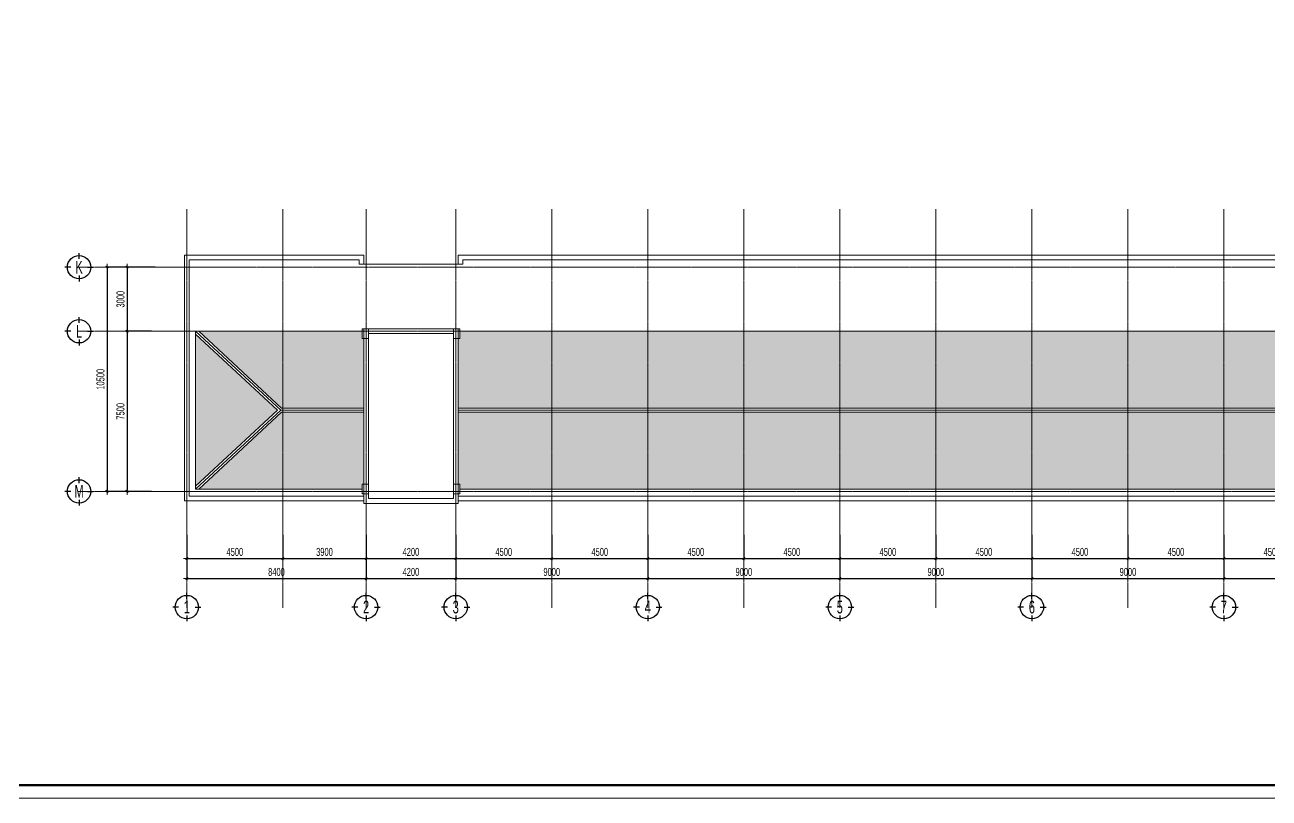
# Model space of a CAD drawing. Header units: millimetres. Extents: x 3174748 to 6019813, y -1021377 to -112338.
# Drawn here: x 3557989 to 3616294, y -249505 to -213291 of the extents above; entities that cross this region are included whole.
import ezdxf
from ezdxf.enums import TextEntityAlignment as Align

# ---------------------------------------------------------------- set-up
doc = ezdxf.new("R2010")
doc.units = ezdxf.units.MM
doc.header["$LTSCALE"] = 60
doc.header["$MEASUREMENT"] = 0
doc.linetypes.add('CENTER', pattern=[2, 1.25, -0.25, 0.25, -0.25])
doc.layers.get('DEFPOINTS').update_dxf_attribs({"lineweight": 0})
for name, color, linetype, lineweight in [('DBH_thay1', 63, 'Continuous', 18), ('dim', 144, 'Continuous', 13), ('hatch1', 136, 'Continuous', 9), ('Khungten_LCDI', 7, 'Continuous', 5), ('LC Dim', 8, 'Continuous', 18), ('LC Text1', 3, 'Continuous', 20), ('manh1', 67, 'Continuous', 13), ('thay1', 63, 'Continuous', 18), ('truc', 76, 'CENTER', 9)]:
    doc.layers.add(name, color=color, linetype=linetype, lineweight=lineweight)
doc.styles.add('EG 1', font='VHAVANB.TTF')
doc.styles.add('HOATBIF', font='hoatbif.shx', dxfattribs={"width": 0.7})
doc.styles.add('Khungten', font='VHAVAN.TTF', dxfattribs={"width": 0.9, "height": 5000})
doc.styles.add('Tahoma', font='tahoma.ttf')
doc.styles.add('Title', font='VHBLACK.TTF', dxfattribs={"width": 0.8})
doc.dimstyles.new('1-150', dxfattribs={"dimscale": 150, "dimtxt": 2.5, "dimasz": 0.35, "dimexe": 0.5, "dimexo": 0, "dimgap": 0.8, "dimtad": 1, "dimdec": 0, "dimzin": 0, "dimdsep": 46, "dimtxsty": 'HOATBIF', "dimblk1": 'DOT', "dimblk2": 'DOT', "dimsah": 1, "dimcen": -1, "dimdle": 1, "dimclrd": 256, "dimclre": 256, "dimclrt": 4, "dimadec": 3, "dimazin": 2, "dimtfac": 0.333333, "dimtdec": 0, "dimtix": 1, "dimtmove": 2, "dimatfit": 3, "dimldrblk": 'DOT', "dimfxl": 1, "dimtvp": 0.833333, "dimtolj": 1, "dimtzin": 0, "dimarcsym": 0})

# ---------------------------------------------------------------- blocks, each defined once
blk = doc.blocks.new('lcdi fix H')
at = {"layer": 'DEFPOINTS', "lineweight": 0}
blk.add_lwpolyline([(-1200, -14850), (-1200, 14850), (40800, 14850), (40800, -14850)], close=True, dxfattribs=at)
at = {"layer": 'Khungten_LCDI', "color": 5, "lineweight": 60}
blk.add_lwpolyline([(0, -14650), (0, 14650), (40600, 14650), (40600, -14650)], close=True, dxfattribs=at)
at = {"color": 7, "style": 'Khungten', "width": 0.8}
for tag, p in [('REVISION', (39499, -10746)), ('NGAYHT', (39546, -11609))]:
    blk.add_attdef(tag, text='', height=200, dxfattribs=at).set_placement(p, align=Align.CENTER)
at = {"layer": 'LC Text1', "style": 'Title', "width": 3.882085}
for tag, p, p2 in [('TENBANVE1', (36913, -8886), (40339, -8886)), ('TENBANVE2', (36913, -9562), (40339, -9562))]:
    blk.add_attdef(tag, text='', height=250, dxfattribs=at).set_placement(p, p2, align=Align.FIT)
at = {"layer": 'LC Text1', "style": 'Title', "width": 0.7}
blk.add_attdef('SOBANVE', text='', height=250, dxfattribs=at).set_placement((39562, -13896), align=Align.CENTER)
blk = doc.blocks.new('A$C31FA314B')
at = {"layer": 'truc'}
for p, q in [((5129, 18681), (5129, 0)), ((9629, 18681), (9629, 0)), ((13529, 18681), (13529, 0)), ((17729, 18681), (17729, 0)), ((22229, 18681), (22229, 0)), ((26729, 18681), (26729, 0)), ((31229, 18681), (31229, 0)), ((35729, 18681), (35729, 0)), ((40229, 18681), (40229, 0)), ((44729, 18681), (44729, 0)), ((49229, 18681), (49229, 0)), ((53729, 18681), (53729, 0)), ((0, 15966), (92146, 15966)), ((0, 12966), (92146, 12966)), ((0, 5466), (92146, 5466))]:
    blk.add_line(p, q, dxfattribs=at)
blk = doc.blocks.new('DOT')
at = {"layer": 'LC Dim'}
blk.add_line((-3, 0), (3, 0), dxfattribs=at)
at = {"layer": 'LC Dim', "color": 4}
blk.add_line((-1, -1), (1, 1), dxfattribs=at)
blk.add_lwpolyline([(0.5, 1), (-1, -0.5), (-0.5, -1), (1, 0.5)], close=True, dxfattribs=at)
blk = doc.blocks.new('*D186')
at = {"layer": 'DEFPOINTS', "color": 0, "transparency": 16777216}
for p in [(3564100, -224640), (3562778, -227640), (3563922, -227640)]:
    blk.add_point(p, dxfattribs=at)
at = {"layer": 'dim', "lineweight": -2, "transparency": 16777216}
for p, q in [((3564100, -224640), (3562703, -224640)), ((3562778, -224693), (3562778, -227588)), ((3563922, -227640), (3562703, -227640))]:
    blk.add_line(p, q, dxfattribs=at)
at = {"layer": 'dim', "lineweight": -2, "transparency": 16777216, "xscale": 52.5, "yscale": 52.5, "zscale": 52.5}
for p, rotation in [((3562778, -224640), 90), ((3562778, -227640), 270)]:
    blk.add_blockref('DOT', p, dxfattribs=dict(at, rotation=rotation))
at = {"layer": 'dim', "color": 4, "transparency": 16777216, "insert": (3562471, -226140), "char_height": 375, "attachment_point": 5, "rotation": 90, "style": 'HOATBIF'}
blk.add_mtext('\\A1;3000', dxfattribs=at)
blk = doc.blocks.new('*D187')
at = {"layer": 'DEFPOINTS', "color": 0, "transparency": 16777216}
for p in [(3563922, -227640), (3562778, -235140), (3563922, -235140)]:
    blk.add_point(p, dxfattribs=at)
at = {"layer": 'dim', "lineweight": -2, "transparency": 16777216}
for p, q in [((3563922, -227640), (3562703, -227640)), ((3562778, -227693), (3562778, -235088)), ((3563922, -235140), (3562703, -235140))]:
    blk.add_line(p, q, dxfattribs=at)
at = {"layer": 'dim', "lineweight": -2, "transparency": 16777216, "xscale": 52.5, "yscale": 52.5, "zscale": 52.5}
for p, rotation in [((3562778, -227640), 90), ((3562778, -235140), 270)]:
    blk.add_blockref('DOT', p, dxfattribs=dict(at, rotation=rotation))
at = {"layer": 'dim', "color": 4, "transparency": 16777216, "insert": (3562471, -231390), "char_height": 375, "attachment_point": 5, "rotation": 90, "style": 'HOATBIF'}
blk.add_mtext('\\A1;7500', dxfattribs=at)
blk = doc.blocks.new('*D188')
at = {"layer": 'DEFPOINTS', "color": 0, "transparency": 16777216}
for p in [(3563163, -224640), (3561841, -235140), (3563922, -235140)]:
    blk.add_point(p, dxfattribs=at)
at = {"layer": 'dim', "lineweight": -2, "transparency": 16777216}
for p, q in [((3563163, -224640), (3561766, -224640)), ((3561841, -224693), (3561841, -235088)), ((3563922, -235140), (3561766, -235140))]:
    blk.add_line(p, q, dxfattribs=at)
at = {"layer": 'dim', "lineweight": -2, "transparency": 16777216, "xscale": 52.5, "yscale": 52.5, "zscale": 52.5}
for p, rotation in [((3561841, -224640), 90), ((3561841, -235140), 270)]:
    blk.add_blockref('DOT', p, dxfattribs=dict(at, rotation=rotation))
at = {"layer": 'dim', "color": 4, "transparency": 16777216, "insert": (3561533, -229890), "char_height": 375, "attachment_point": 5, "rotation": 90, "style": 'HOATBIF'}
blk.add_mtext('\\A1;10500', dxfattribs=at)
blk = doc.blocks.new('*D189')
at = {"layer": 'DEFPOINTS', "color": 0, "transparency": 16777216}
for p in [(3565579, -237177), (3570079, -237177), (3570079, -238285)]:
    blk.add_point(p, dxfattribs=at)
at = {"layer": 'dim', "lineweight": -2, "transparency": 16777216}
for p, q in [((3565579, -237177), (3565579, -238360)), ((3570079, -237177), (3570079, -238360)), ((3565631, -238285), (3570026, -238285))]:
    blk.add_line(p, q, dxfattribs=at)
at = {"layer": 'dim', "lineweight": -2, "transparency": 16777216, "xscale": 52.5, "yscale": 52.5, "zscale": 52.5, "rotation": 180}
blk.add_blockref('DOT', (3565579, -238285), dxfattribs=at)
at = {"layer": 'dim', "lineweight": -2, "transparency": 16777216, "xscale": 52.5, "yscale": 52.5, "zscale": 52.5}
blk.add_blockref('DOT', (3570079, -238285), dxfattribs=at)
at = {"layer": 'dim', "color": 4, "transparency": 16777216, "insert": (3567829, -237977), "char_height": 375, "attachment_point": 5, "style": 'HOATBIF'}
blk.add_mtext('\\A1;4500', dxfattribs=at)
blk = doc.blocks.new('*D190')
at = {"layer": 'DEFPOINTS', "color": 0, "transparency": 16777216}
for p in [(3570079, -237177), (3573979, -237177), (3573979, -238285)]:
    blk.add_point(p, dxfattribs=at)
at = {"layer": 'dim', "lineweight": -2, "transparency": 16777216}
for p, q in [((3570079, -237177), (3570079, -238360)), ((3573979, -237177), (3573979, -238360)), ((3570131, -238285), (3573926, -238285))]:
    blk.add_line(p, q, dxfattribs=at)
at = {"layer": 'dim', "lineweight": -2, "transparency": 16777216, "xscale": 52.5, "yscale": 52.5, "zscale": 52.5, "rotation": 180}
blk.add_blockref('DOT', (3570079, -238285), dxfattribs=at)
at = {"layer": 'dim', "lineweight": -2, "transparency": 16777216, "xscale": 52.5, "yscale": 52.5, "zscale": 52.5}
blk.add_blockref('DOT', (3573979, -238285), dxfattribs=at)
at = {"layer": 'dim', "color": 4, "transparency": 16777216, "insert": (3572029, -237977), "char_height": 375, "attachment_point": 5, "style": 'HOATBIF'}
blk.add_mtext('\\A1;3900', dxfattribs=at)
blk = doc.blocks.new('*D191')
at = {"layer": 'DEFPOINTS', "color": 0, "transparency": 16777216}
for p in [(3573979, -237177), (3578179, -237177), (3578179, -238285)]:
    blk.add_point(p, dxfattribs=at)
at = {"layer": 'dim', "lineweight": -2, "transparency": 16777216}
for p, q in [((3573979, -237177), (3573979, -238360)), ((3578179, -237177), (3578179, -238360)), ((3574031, -238285), (3578126, -238285))]:
    blk.add_line(p, q, dxfattribs=at)
at = {"layer": 'dim', "lineweight": -2, "transparency": 16777216, "xscale": 52.5, "yscale": 52.5, "zscale": 52.5, "rotation": 180}
blk.add_blockref('DOT', (3573979, -238285), dxfattribs=at)
at = {"layer": 'dim', "lineweight": -2, "transparency": 16777216, "xscale": 52.5, "yscale": 52.5, "zscale": 52.5}
blk.add_blockref('DOT', (3578179, -238285), dxfattribs=at)
at = {"layer": 'dim', "color": 4, "transparency": 16777216, "insert": (3576079, -237977), "char_height": 375, "attachment_point": 5, "style": 'HOATBIF'}
blk.add_mtext('\\A1;4200', dxfattribs=at)
blk = doc.blocks.new('*D192')
at = {"layer": 'DEFPOINTS', "color": 0, "transparency": 16777216}
for p in [(3578179, -237177), (3582679, -237177), (3582679, -238285)]:
    blk.add_point(p, dxfattribs=at)
at = {"layer": 'dim', "lineweight": -2, "transparency": 16777216}
for p, q in [((3578179, -237177), (3578179, -238360)), ((3582679, -237177), (3582679, -238360)), ((3578231, -238285), (3582626, -238285))]:
    blk.add_line(p, q, dxfattribs=at)
at = {"layer": 'dim', "lineweight": -2, "transparency": 16777216, "xscale": 52.5, "yscale": 52.5, "zscale": 52.5, "rotation": 180}
blk.add_blockref('DOT', (3578179, -238285), dxfattribs=at)
at = {"layer": 'dim', "lineweight": -2, "transparency": 16777216, "xscale": 52.5, "yscale": 52.5, "zscale": 52.5}
blk.add_blockref('DOT', (3582679, -238285), dxfattribs=at)
at = {"layer": 'dim', "color": 4, "transparency": 16777216, "insert": (3580429, -237977), "char_height": 375, "attachment_point": 5, "style": 'HOATBIF'}
blk.add_mtext('\\A1;4500', dxfattribs=at)
blk = doc.blocks.new('*D193')
at = {"layer": 'DEFPOINTS', "color": 0, "transparency": 16777216}
for p in [(3582679, -237177), (3587179, -237177), (3587179, -238285)]:
    blk.add_point(p, dxfattribs=at)
at = {"layer": 'dim', "lineweight": -2, "transparency": 16777216}
for p, q in [((3582679, -237177), (3582679, -238360)), ((3587179, -237177), (3587179, -238360)), ((3582731, -238285), (3587126, -238285))]:
    blk.add_line(p, q, dxfattribs=at)
at = {"layer": 'dim', "lineweight": -2, "transparency": 16777216, "xscale": 52.5, "yscale": 52.5, "zscale": 52.5, "rotation": 180}
blk.add_blockref('DOT', (3582679, -238285), dxfattribs=at)
at = {"layer": 'dim', "lineweight": -2, "transparency": 16777216, "xscale": 52.5, "yscale": 52.5, "zscale": 52.5}
blk.add_blockref('DOT', (3587179, -238285), dxfattribs=at)
at = {"layer": 'dim', "color": 4, "transparency": 16777216, "insert": (3584929, -237977), "char_height": 375, "attachment_point": 5, "style": 'HOATBIF'}
blk.add_mtext('\\A1;4500', dxfattribs=at)
blk = doc.blocks.new('*D194')
at = {"layer": 'DEFPOINTS', "color": 0, "transparency": 16777216}
for p in [(3587179, -237177), (3591679, -237177), (3591679, -238285)]:
    blk.add_point(p, dxfattribs=at)
at = {"layer": 'dim', "lineweight": -2, "transparency": 16777216}
for p, q in [((3587179, -237177), (3587179, -238360)), ((3591679, -237177), (3591679, -238360)), ((3587231, -238285), (3591626, -238285))]:
    blk.add_line(p, q, dxfattribs=at)
at = {"layer": 'dim', "lineweight": -2, "transparency": 16777216, "xscale": 52.5, "yscale": 52.5, "zscale": 52.5, "rotation": 180}
blk.add_blockref('DOT', (3587179, -238285), dxfattribs=at)
at = {"layer": 'dim', "lineweight": -2, "transparency": 16777216, "xscale": 52.5, "yscale": 52.5, "zscale": 52.5}
blk.add_blockref('DOT', (3591679, -238285), dxfattribs=at)
at = {"layer": 'dim', "color": 4, "transparency": 16777216, "insert": (3589429, -237977), "char_height": 375, "attachment_point": 5, "style": 'HOATBIF'}
blk.add_mtext('\\A1;4500', dxfattribs=at)
blk = doc.blocks.new('*D195')
at = {"layer": 'DEFPOINTS', "color": 0, "transparency": 16777216}
for p in [(3591679, -237177), (3596179, -237177), (3596179, -238285)]:
    blk.add_point(p, dxfattribs=at)
at = {"layer": 'dim', "lineweight": -2, "transparency": 16777216}
for p, q in [((3591679, -237177), (3591679, -238360)), ((3596179, -237177), (3596179, -238360)), ((3591731, -238285), (3596126, -238285))]:
    blk.add_line(p, q, dxfattribs=at)
at = {"layer": 'dim', "lineweight": -2, "transparency": 16777216, "xscale": 52.5, "yscale": 52.5, "zscale": 52.5, "rotation": 180}
blk.add_blockref('DOT', (3591679, -238285), dxfattribs=at)
at = {"layer": 'dim', "lineweight": -2, "transparency": 16777216, "xscale": 52.5, "yscale": 52.5, "zscale": 52.5}
blk.add_blockref('DOT', (3596179, -238285), dxfattribs=at)
at = {"layer": 'dim', "color": 4, "transparency": 16777216, "insert": (3593929, -237977), "char_height": 375, "attachment_point": 5, "style": 'HOATBIF'}
blk.add_mtext('\\A1;4500', dxfattribs=at)
blk = doc.blocks.new('*D196')
at = {"layer": 'DEFPOINTS', "color": 0, "transparency": 16777216}
for p in [(3596179, -237177), (3600679, -237177), (3600679, -238285)]:
    blk.add_point(p, dxfattribs=at)
at = {"layer": 'dim', "lineweight": -2, "transparency": 16777216}
for p, q in [((3596179, -237177), (3596179, -238360)), ((3600679, -237177), (3600679, -238360)), ((3596231, -238285), (3600626, -238285))]:
    blk.add_line(p, q, dxfattribs=at)
at = {"layer": 'dim', "lineweight": -2, "transparency": 16777216, "xscale": 52.5, "yscale": 52.5, "zscale": 52.5, "rotation": 180}
blk.add_blockref('DOT', (3596179, -238285), dxfattribs=at)
at = {"layer": 'dim', "lineweight": -2, "transparency": 16777216, "xscale": 52.5, "yscale": 52.5, "zscale": 52.5}
blk.add_blockref('DOT', (3600679, -238285), dxfattribs=at)
at = {"layer": 'dim', "color": 4, "transparency": 16777216, "insert": (3598429, -237977), "char_height": 375, "attachment_point": 5, "style": 'HOATBIF'}
blk.add_mtext('\\A1;4500', dxfattribs=at)
blk = doc.blocks.new('*D197')
at = {"layer": 'DEFPOINTS', "color": 0, "transparency": 16777216}
for p in [(3600679, -237177), (3605179, -237177), (3605179, -238285)]:
    blk.add_point(p, dxfattribs=at)
at = {"layer": 'dim', "lineweight": -2, "transparency": 16777216}
for p, q in [((3600679, -237177), (3600679, -238360)), ((3605179, -237177), (3605179, -238360)), ((3600731, -238285), (3605126, -238285))]:
    blk.add_line(p, q, dxfattribs=at)
at = {"layer": 'dim', "lineweight": -2, "transparency": 16777216, "xscale": 52.5, "yscale": 52.5, "zscale": 52.5, "rotation": 180}
blk.add_blockref('DOT', (3600679, -238285), dxfattribs=at)
at = {"layer": 'dim', "lineweight": -2, "transparency": 16777216, "xscale": 52.5, "yscale": 52.5, "zscale": 52.5}
blk.add_blockref('DOT', (3605179, -238285), dxfattribs=at)
at = {"layer": 'dim', "color": 4, "transparency": 16777216, "insert": (3602929, -237977), "char_height": 375, "attachment_point": 5, "style": 'HOATBIF'}
blk.add_mtext('\\A1;4500', dxfattribs=at)
blk = doc.blocks.new('*D198')
at = {"layer": 'DEFPOINTS', "color": 0, "transparency": 16777216}
for p in [(3605179, -237177), (3609679, -237177), (3609679, -238285)]:
    blk.add_point(p, dxfattribs=at)
at = {"layer": 'dim', "lineweight": -2, "transparency": 16777216}
for p, q in [((3605179, -237177), (3605179, -238360)), ((3609679, -237177), (3609679, -238360)), ((3605231, -238285), (3609626, -238285))]:
    blk.add_line(p, q, dxfattribs=at)
at = {"layer": 'dim', "lineweight": -2, "transparency": 16777216, "xscale": 52.5, "yscale": 52.5, "zscale": 52.5, "rotation": 180}
blk.add_blockref('DOT', (3605179, -238285), dxfattribs=at)
at = {"layer": 'dim', "lineweight": -2, "transparency": 16777216, "xscale": 52.5, "yscale": 52.5, "zscale": 52.5}
blk.add_blockref('DOT', (3609679, -238285), dxfattribs=at)
at = {"layer": 'dim', "color": 4, "transparency": 16777216, "insert": (3607429, -237977), "char_height": 375, "attachment_point": 5, "style": 'HOATBIF'}
blk.add_mtext('\\A1;4500', dxfattribs=at)
blk = doc.blocks.new('*D199')
at = {"layer": 'DEFPOINTS', "color": 0, "transparency": 16777216}
for p in [(3609679, -237177), (3614179, -237177), (3614179, -238285)]:
    blk.add_point(p, dxfattribs=at)
at = {"layer": 'dim', "lineweight": -2, "transparency": 16777216}
for p, q in [((3609679, -237177), (3609679, -238360)), ((3614179, -237177), (3614179, -238360)), ((3609731, -238285), (3614126, -238285))]:
    blk.add_line(p, q, dxfattribs=at)
at = {"layer": 'dim', "lineweight": -2, "transparency": 16777216, "xscale": 52.5, "yscale": 52.5, "zscale": 52.5, "rotation": 180}
blk.add_blockref('DOT', (3609679, -238285), dxfattribs=at)
at = {"layer": 'dim', "lineweight": -2, "transparency": 16777216, "xscale": 52.5, "yscale": 52.5, "zscale": 52.5}
blk.add_blockref('DOT', (3614179, -238285), dxfattribs=at)
at = {"layer": 'dim', "color": 4, "transparency": 16777216, "insert": (3611929, -237977), "char_height": 375, "attachment_point": 5, "style": 'HOATBIF'}
blk.add_mtext('\\A1;4500', dxfattribs=at)
blk = doc.blocks.new('*D200')
at = {"layer": 'DEFPOINTS', "color": 0, "transparency": 16777216}
for p in [(3614179, -237177), (3618679, -237177), (3618679, -238285)]:
    blk.add_point(p, dxfattribs=at)
at = {"layer": 'dim', "lineweight": -2, "transparency": 16777216}
for p, q in [((3614179, -237177), (3614179, -238360)), ((3618679, -237177), (3618679, -238360)), ((3614231, -238285), (3618626, -238285))]:
    blk.add_line(p, q, dxfattribs=at)
at = {"layer": 'dim', "lineweight": -2, "transparency": 16777216, "xscale": 52.5, "yscale": 52.5, "zscale": 52.5, "rotation": 180}
blk.add_blockref('DOT', (3614179, -238285), dxfattribs=at)
at = {"layer": 'dim', "lineweight": -2, "transparency": 16777216, "xscale": 52.5, "yscale": 52.5, "zscale": 52.5}
blk.add_blockref('DOT', (3618679, -238285), dxfattribs=at)
at = {"layer": 'dim', "color": 4, "transparency": 16777216, "insert": (3616429, -237977), "char_height": 375, "attachment_point": 5, "style": 'HOATBIF'}
blk.add_mtext('\\A1;4500', dxfattribs=at)
blk = doc.blocks.new('*D208')
at = {"layer": 'DEFPOINTS', "color": 0, "transparency": 16777216}
for p in [(3565579, -237177), (3573979, -237177), (3573979, -239222)]:
    blk.add_point(p, dxfattribs=at)
at = {"layer": 'dim', "lineweight": -2, "transparency": 16777216}
for p, q in [((3565579, -237177), (3565579, -239297)), ((3573979, -237177), (3573979, -239297)), ((3565631, -239222), (3573926, -239222))]:
    blk.add_line(p, q, dxfattribs=at)
at = {"layer": 'dim', "lineweight": -2, "transparency": 16777216, "xscale": 52.5, "yscale": 52.5, "zscale": 52.5, "rotation": 180}
blk.add_blockref('DOT', (3565579, -239222), dxfattribs=at)
at = {"layer": 'dim', "lineweight": -2, "transparency": 16777216, "xscale": 52.5, "yscale": 52.5, "zscale": 52.5}
blk.add_blockref('DOT', (3573979, -239222), dxfattribs=at)
at = {"layer": 'dim', "color": 4, "transparency": 16777216, "insert": (3569779, -238915), "char_height": 375, "attachment_point": 5, "style": 'HOATBIF'}
blk.add_mtext('\\A1;8400', dxfattribs=at)
blk = doc.blocks.new('*D209')
at = {"layer": 'DEFPOINTS', "color": 0, "transparency": 16777216}
for p in [(3573979, -237177), (3578179, -237177), (3578179, -239222)]:
    blk.add_point(p, dxfattribs=at)
at = {"layer": 'dim', "lineweight": -2, "transparency": 16777216}
for p, q in [((3573979, -237177), (3573979, -239297)), ((3578179, -237177), (3578179, -239297)), ((3574031, -239222), (3578126, -239222))]:
    blk.add_line(p, q, dxfattribs=at)
at = {"layer": 'dim', "lineweight": -2, "transparency": 16777216, "xscale": 52.5, "yscale": 52.5, "zscale": 52.5, "rotation": 180}
blk.add_blockref('DOT', (3573979, -239222), dxfattribs=at)
at = {"layer": 'dim', "lineweight": -2, "transparency": 16777216, "xscale": 52.5, "yscale": 52.5, "zscale": 52.5}
blk.add_blockref('DOT', (3578179, -239222), dxfattribs=at)
at = {"layer": 'dim', "color": 4, "transparency": 16777216, "insert": (3576079, -238915), "char_height": 375, "attachment_point": 5, "style": 'HOATBIF'}
blk.add_mtext('\\A1;4200', dxfattribs=at)
blk = doc.blocks.new('*D210')
at = {"layer": 'DEFPOINTS', "color": 0, "transparency": 16777216}
for p in [(3578179, -237177), (3587179, -237177), (3587179, -239222)]:
    blk.add_point(p, dxfattribs=at)
at = {"layer": 'dim', "lineweight": -2, "transparency": 16777216}
for p, q in [((3578179, -237177), (3578179, -239297)), ((3587179, -237177), (3587179, -239297)), ((3578231, -239222), (3587126, -239222))]:
    blk.add_line(p, q, dxfattribs=at)
at = {"layer": 'dim', "lineweight": -2, "transparency": 16777216, "xscale": 52.5, "yscale": 52.5, "zscale": 52.5, "rotation": 180}
blk.add_blockref('DOT', (3578179, -239222), dxfattribs=at)
at = {"layer": 'dim', "lineweight": -2, "transparency": 16777216, "xscale": 52.5, "yscale": 52.5, "zscale": 52.5}
blk.add_blockref('DOT', (3587179, -239222), dxfattribs=at)
at = {"layer": 'dim', "color": 4, "transparency": 16777216, "insert": (3582679, -238915), "char_height": 375, "attachment_point": 5, "style": 'HOATBIF'}
blk.add_mtext('\\A1;9000', dxfattribs=at)
blk = doc.blocks.new('*D211')
at = {"layer": 'DEFPOINTS', "color": 0, "transparency": 16777216}
for p in [(3587179, -237177), (3596179, -237177), (3596179, -239222)]:
    blk.add_point(p, dxfattribs=at)
at = {"layer": 'dim', "lineweight": -2, "transparency": 16777216}
for p, q in [((3587179, -237177), (3587179, -239297)), ((3596179, -237177), (3596179, -239297)), ((3587231, -239222), (3596126, -239222))]:
    blk.add_line(p, q, dxfattribs=at)
at = {"layer": 'dim', "lineweight": -2, "transparency": 16777216, "xscale": 52.5, "yscale": 52.5, "zscale": 52.5, "rotation": 180}
blk.add_blockref('DOT', (3587179, -239222), dxfattribs=at)
at = {"layer": 'dim', "lineweight": -2, "transparency": 16777216, "xscale": 52.5, "yscale": 52.5, "zscale": 52.5}
blk.add_blockref('DOT', (3596179, -239222), dxfattribs=at)
at = {"layer": 'dim', "color": 4, "transparency": 16777216, "insert": (3591679, -238915), "char_height": 375, "attachment_point": 5, "style": 'HOATBIF'}
blk.add_mtext('\\A1;9000', dxfattribs=at)
blk = doc.blocks.new('*D212')
at = {"layer": 'DEFPOINTS', "color": 0, "transparency": 16777216}
for p in [(3596179, -237177), (3605179, -237177), (3605179, -239222)]:
    blk.add_point(p, dxfattribs=at)
at = {"layer": 'dim', "lineweight": -2, "transparency": 16777216}
for p, q in [((3596179, -237177), (3596179, -239297)), ((3605179, -237177), (3605179, -239297)), ((3596231, -239222), (3605126, -239222))]:
    blk.add_line(p, q, dxfattribs=at)
at = {"layer": 'dim', "lineweight": -2, "transparency": 16777216, "xscale": 52.5, "yscale": 52.5, "zscale": 52.5, "rotation": 180}
blk.add_blockref('DOT', (3596179, -239222), dxfattribs=at)
at = {"layer": 'dim', "lineweight": -2, "transparency": 16777216, "xscale": 52.5, "yscale": 52.5, "zscale": 52.5}
blk.add_blockref('DOT', (3605179, -239222), dxfattribs=at)
at = {"layer": 'dim', "color": 4, "transparency": 16777216, "insert": (3600679, -238915), "char_height": 375, "attachment_point": 5, "style": 'HOATBIF'}
blk.add_mtext('\\A1;9000', dxfattribs=at)
blk = doc.blocks.new('*D213')
at = {"layer": 'DEFPOINTS', "color": 0, "transparency": 16777216}
for p in [(3605179, -237177), (3614179, -237177), (3614179, -239222)]:
    blk.add_point(p, dxfattribs=at)
at = {"layer": 'dim', "lineweight": -2, "transparency": 16777216}
for p, q in [((3605179, -237177), (3605179, -239297)), ((3614179, -237177), (3614179, -239297)), ((3605231, -239222), (3614126, -239222))]:
    blk.add_line(p, q, dxfattribs=at)
at = {"layer": 'dim', "lineweight": -2, "transparency": 16777216, "xscale": 52.5, "yscale": 52.5, "zscale": 52.5, "rotation": 180}
blk.add_blockref('DOT', (3605179, -239222), dxfattribs=at)
at = {"layer": 'dim', "lineweight": -2, "transparency": 16777216, "xscale": 52.5, "yscale": 52.5, "zscale": 52.5}
blk.add_blockref('DOT', (3614179, -239222), dxfattribs=at)
at = {"layer": 'dim', "color": 4, "transparency": 16777216, "insert": (3609679, -238915), "char_height": 375, "attachment_point": 5, "style": 'HOATBIF'}
blk.add_mtext('\\A1;9000', dxfattribs=at)
blk = doc.blocks.new('*D214')
at = {"layer": 'DEFPOINTS', "color": 0, "transparency": 16777216}
for p in [(3614179, -237177), (3623179, -237177), (3623179, -239222)]:
    blk.add_point(p, dxfattribs=at)
at = {"layer": 'dim', "lineweight": -2, "transparency": 16777216}
for p, q in [((3614179, -237177), (3614179, -239297)), ((3623179, -237177), (3623179, -239297)), ((3614231, -239222), (3623126, -239222))]:
    blk.add_line(p, q, dxfattribs=at)
at = {"layer": 'dim', "lineweight": -2, "transparency": 16777216, "xscale": 52.5, "yscale": 52.5, "zscale": 52.5, "rotation": 180}
blk.add_blockref('DOT', (3614179, -239222), dxfattribs=at)
at = {"layer": 'dim', "lineweight": -2, "transparency": 16777216, "xscale": 52.5, "yscale": 52.5, "zscale": 52.5}
blk.add_blockref('DOT', (3623179, -239222), dxfattribs=at)
at = {"layer": 'dim', "color": 4, "transparency": 16777216, "insert": (3618679, -238915), "char_height": 375, "attachment_point": 5, "style": 'HOATBIF'}
blk.add_mtext('\\A1;9000', dxfattribs=at)
blk = doc.blocks.new('KyHieu TrucDinhVi')
at = {"color": 7, "lineweight": 30}
for p, q in [((0, 2.36), (0, 4)), ((-2.36, 0), (-4, 0)), ((2.36, 0), (4, 0)), ((0, -2.36), (0, -4))]:
    blk.add_line(p, q, dxfattribs=at)
blk.add_circle((0, 0), 3.3, dxfattribs=at)
at = {"ltscale": 20, "style": 'Tahoma'}
blk.add_attdef('AA', text='', height=3, dxfattribs=at).set_placement((0, 0), align=Align.MIDDLE_CENTER)
blk = doc.blocks.new('A$C1C4E12301')
at = {"layer": 'hatch1'}
h = blk.add_hatch(dxfattribs=at)
h.set_pattern_fill('ANSI33', color=256, scale=3000, angle=315)
h.set_pattern_definition([(0, (-600781.2, -946.8), (2e-13, 750), []), (0, (-600406.2, -1321.8), (2e-13, 750), [375, -187.5])])
h.paths.add_polyline_path([(4363, 4245), (520, 7804), (520, 686)])
h.paths.add_polyline_path([(81100, 7804), (77257, 4245), (81100, 686)])
h = blk.add_hatch(dxfattribs=at)
h.set_pattern_fill('ANSI33', color=256, scale=3000, angle=45)
h.set_pattern_definition([(90, (-600781.2, -946.8), (-750, 0), []), (90, (-600406.2, -571.8), (-750, 0), [375, -187.5])])
h.paths.add_polyline_path([(8400, 4145), (4549, 4145), (667, 550), (8320, 550), (8320, 780), (8400, 780)])
h.paths.add_polyline_path([(8400, 7600), (8320, 7600), (8320, 7940), (667, 7940), (4549, 4345), (8400, 4345)])
h.paths.add_polyline_path([(57850, 7600), (57850, 7940), (12900, 7940), (12900, 7600), (12820, 7600), (12820, 4345), (57850, 4345)])
h.paths.add_polyline_path([(57850, 4145), (12820, 4145), (12820, 780), (12900, 780), (12900, 550), (57850, 550), (57850, 780)])
h.paths.add_polyline_path([(77071, 4145), (63620, 4145), (63620, 780), (63700, 780), (63700, 550), (80953, 550)])
h.paths.add_polyline_path([(80953, 7940), (63700, 7940), (63700, 7600), (63620, 7600), (63620, 4345), (77071, 4345)])
at = {"layer": 'manh1'}
for p, q in [((4363, 4245), (520, 7804)), ((4549, 4345), (667, 7940)), ((4363, 4245), (520, 686)), ((4549, 4145), (667, 550)), ((8400, 4345), (4549, 4345)), ((8400, 4145), (4549, 4145)), ((57850, 4345), (12820, 4345)), ((57850, 4145), (12820, 4145))]:
    blk.add_line(p, q, dxfattribs=at)
at = {"layer": 'thay1'}
for p, q in [((8400, 11080), (8180, 11080)), ((8400, 11500), (8400, 11080)), ((12820, 11080), (8400, 11080)), ((12820, 11500), (12820, 11080)), ((13040, 11080), (12820, 11080)), ((8320, 7940), (520, 7940)), ((520, 550), (520, 7940)), ((4510, 4245), (520, 7940)), ((57850, 7940), (12900, 7940)), ((4510, 4245), (520, 550)), ((8400, 4245), (4510, 4245)), ((57850, 4245), (12820, 4245)), ((8320, 550), (520, 550)), ((57850, 550), (12900, 550))]:
    blk.add_line(p, q, dxfattribs=at)
for points in [[(8400, 0), (0, 0), (0, 11500), (8400, 11500)], [(8400, 220), (220, 220), (220, 11280), (8180, 11280), (8180, 11080)], [(12820, 11500), (81620, 11500), (81620, 0), (63620, 0)], [(13040, 11080), (13040, 11280), (81400, 11280), (81400, 220), (63620, 220)], [(57850, 220), (12820, 220)], [(57850, 0), (12820, 0)]]:
    blk.add_lwpolyline(points, dxfattribs=at)
for points in [[(8320, 7600), (8620, 7600), (8620, 8050), (8320, 8050)], [(8400, 8050), (12820, 8050), (12820, -120), (8400, -120)], [(8620, 7830), (12600, 7830), (12600, 100), (8620, 100)], [(12600, 8050), (12900, 8050), (12900, 7600), (12600, 7600)], [(8320, 780), (8620, 780), (8620, 330), (8320, 330)], [(12600, 330), (12900, 330), (12900, 780), (12600, 780)]]:
    blk.add_lwpolyline(points, close=True, dxfattribs=at)

msp = doc.modelspace()

# ---------------------------------------------------------------- block references
at = {"layer": 'DBH_thay1'}
ref = msp.add_blockref('KyHieu TrucDinhVi', (3560529, -224640.1), dxfattribs=dict(at, xscale=165.6885475228875, yscale=165.6885475228875, zscale=165.6885475228875))
ref.add_attrib('AA', 'k', dxfattribs={"layer": '0', "ltscale": 20, "height": 596.5, "style": 'EG 1', "width": 0.65}).set_placement((3560529, -224640.1), align=Align.MIDDLE_CENTER)
ref = msp.add_blockref('KyHieu TrucDinhVi', (3560529, -227640.9), dxfattribs=dict(at, xscale=165.6885475228875, yscale=165.6885475228875, zscale=165.6885475228875))
ref.add_attrib('AA', 'l', dxfattribs={"layer": '0', "ltscale": 20, "height": 596.5, "style": 'EG 1', "width": 0.65}).set_placement((3560529, -227640.9), align=Align.MIDDLE_CENTER)
ref = msp.add_blockref('KyHieu TrucDinhVi', (3560529, -235140.1), dxfattribs=dict(at, xscale=165.6885475228875, yscale=165.6885475228875, zscale=165.6885475228875))
ref.add_attrib('AA', 'm', dxfattribs={"layer": '0', "ltscale": 20, "height": 596.5, "style": 'EG 1', "width": 0.65}).set_placement((3560529, -235140.1), align=Align.MIDDLE_CENTER)
ref = msp.add_blockref('KyHieu TrucDinhVi', (3565578.7, -240557.7), dxfattribs=dict(at, xscale=165.6885475228875, yscale=165.6885475228875, zscale=165.6885475228875))
ref.add_attrib('AA', '1', dxfattribs={"layer": '0', "ltscale": 20, "height": 596.5, "style": 'EG 1', "width": 0.65}).set_placement((3565578.7, -240557.7), align=Align.MIDDLE_CENTER)
ref = msp.add_blockref('KyHieu TrucDinhVi', (3573978.7, -240557.7), dxfattribs=dict(at, xscale=165.6885475228875, yscale=165.6885475228875, zscale=165.6885475228875))
ref.add_attrib('AA', '2', dxfattribs={"layer": '0', "ltscale": 20, "height": 596.5, "style": 'EG 1', "width": 0.65}).set_placement((3573978.7, -240557.7), align=Align.MIDDLE_CENTER)
ref = msp.add_blockref('KyHieu TrucDinhVi', (3578178.7, -240557.7), dxfattribs=dict(at, xscale=165.6885475228875, yscale=165.6885475228875, zscale=165.6885475228875))
ref.add_attrib('AA', '3', dxfattribs={"layer": '0', "ltscale": 20, "height": 596.5, "style": 'EG 1', "width": 0.65}).set_placement((3578178.7, -240557.7), align=Align.MIDDLE_CENTER)
ref = msp.add_blockref('KyHieu TrucDinhVi', (3587178.7, -240557.7), dxfattribs=dict(at, xscale=165.6885475228875, yscale=165.6885475228875, zscale=165.6885475228875))
ref.add_attrib('AA', '4', dxfattribs={"layer": '0', "ltscale": 20, "height": 596.5, "style": 'EG 1', "width": 0.65}).set_placement((3587178.7, -240557.7), align=Align.MIDDLE_CENTER)
ref = msp.add_blockref('KyHieu TrucDinhVi', (3596178.7, -240557.7), dxfattribs=dict(at, xscale=165.6885475228875, yscale=165.6885475228875, zscale=165.6885475228875))
ref.add_attrib('AA', '5', dxfattribs={"layer": '0', "ltscale": 20, "height": 596.5, "style": 'EG 1', "width": 0.65}).set_placement((3596178.7, -240557.7), align=Align.MIDDLE_CENTER)
ref = msp.add_blockref('KyHieu TrucDinhVi', (3605178.7, -240557.7), dxfattribs=dict(at, xscale=165.6885475228875, yscale=165.6885475228875, zscale=165.6885475228875))
ref.add_attrib('AA', '6', dxfattribs={"layer": '0', "ltscale": 20, "height": 596.5, "style": 'EG 1', "width": 0.65}).set_placement((3605178.7, -240557.7), align=Align.MIDDLE_CENTER)
ref = msp.add_blockref('KyHieu TrucDinhVi', (3614178.7, -240557.7), dxfattribs=dict(at, xscale=165.6885475228875, yscale=165.6885475228875, zscale=165.6885475228875))
ref.add_attrib('AA', '7', dxfattribs={"layer": '0', "ltscale": 20, "height": 596.5, "style": 'EG 1', "width": 0.65}).set_placement((3614178.7, -240557.7), align=Align.MIDDLE_CENTER)
at = {"layer": 'thay1', "ltscale": 2, "xscale": 3.000002513308824, "yscale": 3.000002513308824, "zscale": 3.000002513308824}
msp.add_blockref('lcdi fix H', (3552198.9, -204955.2), dxfattribs=at)
at = {"layer": 'thay1'}
msp.add_blockref('A$C1C4E12301', (3565468.7, -235580.1), dxfattribs=at)
at = {"layer": 'truc'}
msp.add_blockref('A$C31FA314B', (3560449.7, -240606.6), dxfattribs=at)

# ---------------------------------------------------------------- dimensions: what is measured, and where the dimension line sits
at = {"layer": 'dim'}
for base, p1, p2, picture, middle in [((3561840.9, -235140.1), (3563162.7, -224640.1), (3563921.5, -235140.1), '*D188', (3561533.4, -229890.1)), ((3562778.4, -227640.1), (3564100.2, -224640.1), (3563921.5, -227640.1), '*D186', (3562470.9, -226140.1)), ((3562778.4, -235140.1), (3563921.5, -227640.1), (3563921.5, -235140.1), '*D187', (3562470.9, -231390.1))]:
    dim = msp.add_linear_dim(base=base, p1=p1, p2=p2, angle=90, dimstyle='1-150', dxfattribs=at)
    dim.commit()
    dim.dimension.update_dxf_attribs({"geometry": picture, "text_midpoint": middle})
for base, p1, p2, picture, middle in [((3570078.7, -238284.5), (3565578.7, -237177.1), (3570078.7, -237177.1), '*D189', (3567828.7, -237977)), ((3573978.7, -239222), (3565578.7, -237177.1), (3573978.7, -237177.1), '*D208', (3569778.7, -238914.5)), ((3573978.7, -238284.5), (3570078.7, -237177.1), (3573978.7, -237177.1), '*D190', (3572028.7, -237977)), ((3578178.7, -238284.5), (3573978.7, -237177.1), (3578178.7, -237177.1), '*D191', (3576078.7, -237977)), ((3578178.7, -239222), (3573978.7, -237177.1), (3578178.7, -237177.1), '*D209', (3576078.7, -238914.5)), ((3582678.7, -238284.5), (3578178.7, -237177.1), (3582678.7, -237177.1), '*D192', (3580428.7, -237977)), ((3587178.7, -239222), (3578178.7, -237177.1), (3587178.7, -237177.1), '*D210', (3582678.7, -238914.5)), ((3587178.7, -238284.5), (3582678.7, -237177.1), (3587178.7, -237177.1), '*D193', (3584928.7, -237977)), ((3591678.7, -238284.5), (3587178.7, -237177.1), (3591678.7, -237177.1), '*D194', (3589428.7, -237977)), ((3596178.7, -239222), (3587178.7, -237177.1), (3596178.7, -237177.1), '*D211', (3591678.7, -238914.5)), ((3596178.7, -238284.5), (3591678.7, -237177.1), (3596178.7, -237177.1), '*D195', (3593928.7, -237977)), ((3600678.7, -238284.5), (3596178.7, -237177.1), (3600678.7, -237177.1), '*D196', (3598428.7, -237977)), ((3605178.7, -239222), (3596178.7, -237177.1), (3605178.7, -237177.1), '*D212', (3600678.7, -238914.5)), ((3605178.7, -238284.5), (3600678.7, -237177.1), (3605178.7, -237177.1), '*D197', (3602928.7, -237977)), ((3609678.7, -238284.5), (3605178.7, -237177.1), (3609678.7, -237177.1), '*D198', (3607428.7, -237977)), ((3614178.7, -239222), (3605178.7, -237177.1), (3614178.7, -237177.1), '*D213', (3609678.7, -238914.5)), ((3614178.7, -238284.5), (3609678.7, -237177.1), (3614178.7, -237177.1), '*D199', (3611928.7, -237977)), ((3618678.7, -238284.5), (3614178.7, -237177.1), (3618678.7, -237177.1), '*D200', (3616428.7, -237977)), ((3623178.7, -239222), (3614178.7, -237177.1), (3623178.7, -237177.1), '*D214', (3618678.7, -238914.5))]:
    dim = msp.add_linear_dim(base=base, p1=p1, p2=p2, dimstyle='1-150', dxfattribs=at)
    dim.commit()
    dim.dimension.update_dxf_attribs({"geometry": picture, "text_midpoint": middle})

doc.saveas('drawing.dxf')
